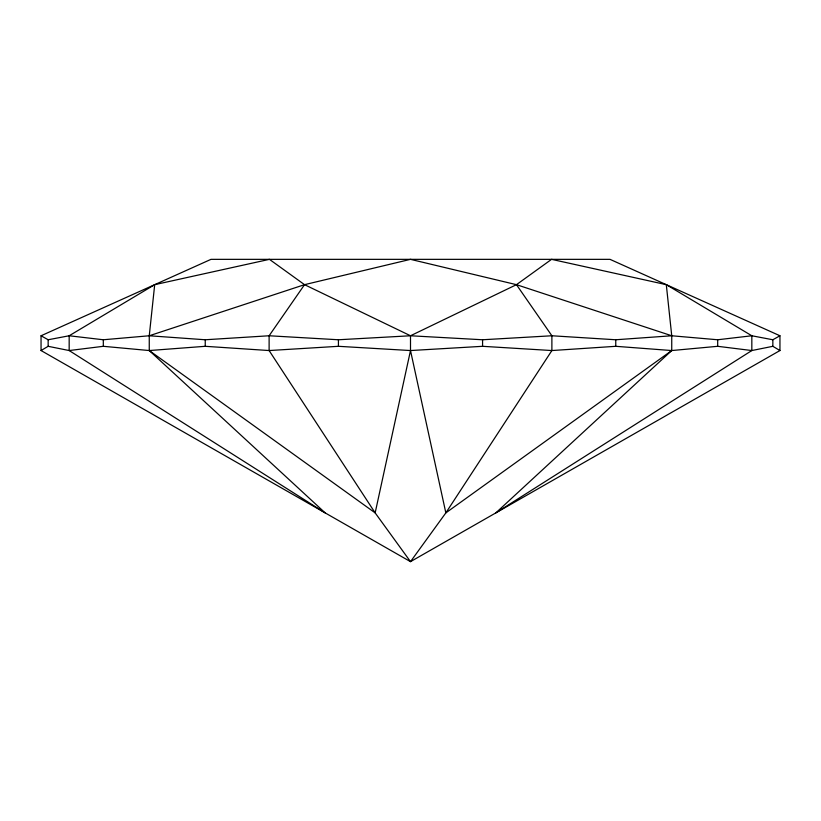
<?xml version="1.0" encoding="UTF-8"?>
<svg xmlns="http://www.w3.org/2000/svg" width="821" height="821" viewBox="0 0 821 821"><rect width="100%" height="100%" fill="white"/><g stroke="black" fill="none" stroke-linecap="round" stroke-linejoin="round"><path stroke-width="1.23" d="M41.05 350.546L48.152 346.308L69.169 350.546L325.167 512.889L149.258 350.546L149.258 335.768L154.697 284.671L269.432 259.344L304.54 284.671L410.5 335.768L482.574 339.761L551.886 335.768L615.76 339.761L671.742 335.768L717.687 339.761L751.831 335.768L772.848 339.761L779.95 335.768L779.95 350.546L410.5 561.656L41.05 350.546L41.05 335.768L210.997 259.344L610.003 259.344L779.95 335.768M779.95 350.546L772.848 346.308L751.831 350.546L717.687 346.308L671.742 350.546L495.833 512.889L751.831 350.546L751.831 335.768L666.303 284.671L551.568 259.344L516.46 284.671L410.5 335.768L410.5 350.546L375.156 512.889L410.5 561.656L445.844 512.889L551.886 350.546L551.886 335.768L516.46 284.671L410.5 259.344L304.54 284.671L149.258 335.768L103.313 339.761L69.169 335.768L48.152 339.761L41.05 335.768M304.54 284.671L269.114 335.768L269.114 350.546L375.156 512.889L149.258 350.546L103.313 346.308L69.169 350.546L69.169 335.768L154.697 284.671M666.303 284.671L671.742 335.768L671.742 350.546L445.844 512.889L410.5 350.546L338.426 346.308L269.114 350.546L205.24 346.308L149.258 350.546M671.742 350.546L615.76 346.308L551.886 350.546L482.574 346.308L410.5 350.546M149.258 335.768L205.24 339.761L269.114 335.768L338.426 339.761L410.5 335.768M516.46 284.671L671.742 335.768M772.848 339.761L772.848 346.308M717.687 339.761L717.687 346.308M615.76 339.761L615.76 346.308M482.574 339.761L482.574 346.308M338.426 339.761L338.426 346.308M205.24 339.761L205.24 346.308M103.313 339.761L103.313 346.308M48.152 339.761L48.152 346.308"/></g></svg>
